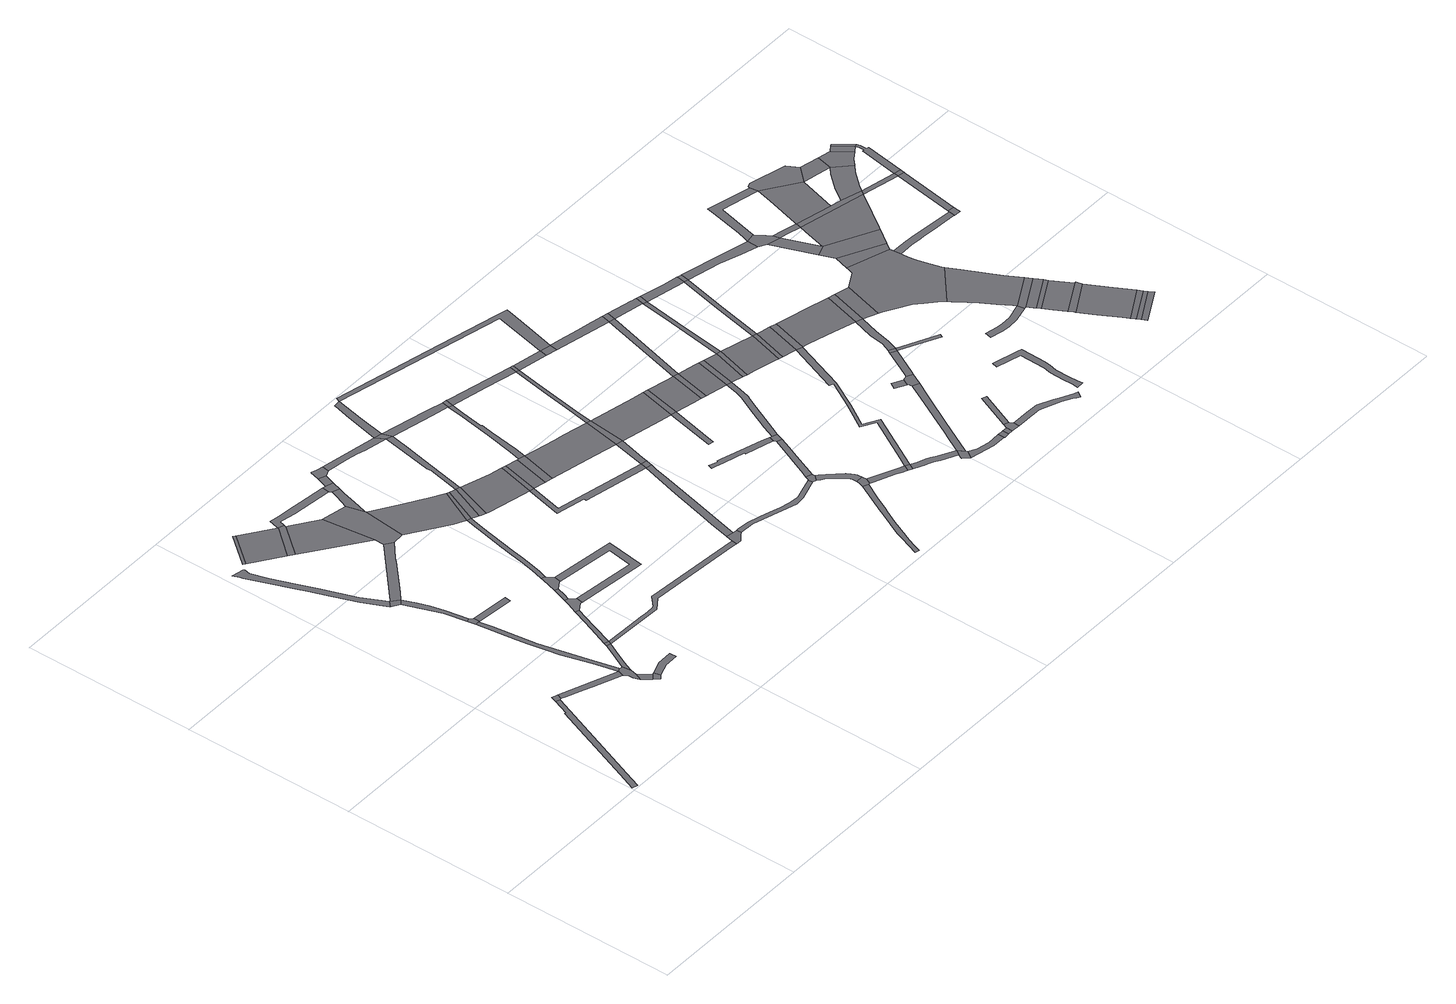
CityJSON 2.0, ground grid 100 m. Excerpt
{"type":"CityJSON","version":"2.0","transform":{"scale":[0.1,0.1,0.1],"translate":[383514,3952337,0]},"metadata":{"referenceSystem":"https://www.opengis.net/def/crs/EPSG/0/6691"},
"CityObjects":{
"road1":{"type":"Road","attributes":{"class":"1040","RoadStructureAttribute.sectionType":"1"},"geometry":[{"type":"MultiSurface","lod":"1","boundaries":[[[0,1,2,3,4,5,6,7]]]}]},
"road2":{"type":"Road","attributes":{"class":"1040","RoadStructureAttribute.sectionType":"4"},"geometry":[{"type":"MultiSurface","lod":"1","boundaries":[[[8,9,0,7,10,11,12]]]}]},
"road3":{"type":"Road","attributes":{"class":"1040","RoadStructureAttribute.sectionType":"1"},"geometry":[{"type":"MultiSurface","lod":"1","boundaries":[[[11,10,13,14,15,16,17]]]}]},
"road4":{"type":"Road","attributes":{"class":"1040","RoadStructureAttribute.sectionType":"4"},"geometry":[{"type":"MultiSurface","lod":"1","boundaries":[[[18,17,16,19,20,21,22,23,24,25,26]]]}]},
"road5":{"type":"Road","attributes":{"class":"1040","RoadStructureAttribute.sectionType":"1"},"geometry":[{"type":"MultiSurface","lod":"1","boundaries":[[[22,21,27,28,29]]]}]},
"road6":{"type":"Road","attributes":{"class":"1040","RoadStructureAttribute.sectionType":"1"},"geometry":[{"type":"MultiSurface","lod":"1","boundaries":[[[30,31,32,33,34,35,36,37,38,39,40,41,42,43,44,45,46,47]]]}]},
"road7":{"type":"Road","attributes":{"class":"1040","RoadStructureAttribute.sectionType":"4"},"geometry":[{"type":"MultiSurface","lod":"1","boundaries":[[[48,29,28,49,50]]]}]},
"road8":{"type":"Road","attributes":{"class":"1040","RoadStructureAttribute.sectionType":"1"},"geometry":[{"type":"MultiSurface","lod":"1","boundaries":[[[51,52,53,54,55,56,57,58,17,18,59,60,61]]]}]},
"road9":{"type":"Road","attributes":{"class":"1040","RoadStructureAttribute.sectionType":"4"},"geometry":[{"type":"MultiSurface","lod":"1","boundaries":[[[40,39,62,63,64]]]}]},
"road10":{"type":"Road","attributes":{"class":"1040","RoadStructureAttribute.sectionType":"4"},"geometry":[{"type":"MultiSurface","lod":"1","boundaries":[[[65,66,67,52,51,68,69]]]}]},
"road11":{"type":"Road","attributes":{"class":"1040","RoadStructureAttribute.sectionType":"1"},"geometry":[{"type":"MultiSurface","lod":"1","boundaries":[[[63,62,70,66,65,71,72,73]]]}]},
"road12":{"type":"Road","attributes":{"class":"1040","RoadStructureAttribute.sectionType":"1"},"geometry":[{"type":"MultiSurface","lod":"1","boundaries":[[[74,75,24,23,76,77,78,79]]]}]},
"road13":{"type":"Road","attributes":{"class":"1040","RoadStructureAttribute.sectionType":"1"},"geometry":[{"type":"MultiSurface","lod":"1","boundaries":[[[80,81,48,50,82,83]]]}]},
"road14":{"type":"Road","attributes":{"name":"都道25号","class":"1040","function":"3","usage":"2","RoadStructureAttribute.sectionType":"4"},"geometry":[{"type":"MultiSurface","lod":"1","boundaries":[[[84,85,86,87]]]}]},
"road15":{"type":"Road","attributes":{"class":"1040","RoadStructureAttribute.sectionType":"4"},"geometry":[{"type":"MultiSurface","lod":"1","boundaries":[[[88,89,74,79,90]]]}]},
"road16":{"type":"Road","attributes":{"class":"1040","RoadStructureAttribute.sectionType":"1"},"geometry":[{"type":"MultiSurface","lod":"1","boundaries":[[[69,68,91,92]]]}]},
"road17":{"type":"Road","attributes":{"name":"都道25号","class":"1040","function":"3","usage":"2","RoadStructureAttribute.sectionType":"1"},"geometry":[{"type":"MultiSurface","lod":"1","boundaries":[[[87,86,93,94]]]}]},
"road18":{"type":"Road","attributes":{"class":"1040","RoadStructureAttribute.sectionType":"1"},"geometry":[{"type":"MultiSurface","lod":"1","boundaries":[[[95,96,97,98,88,90,99,100,101]]]}]},
"road19":{"type":"Road","attributes":{"class":"1040","RoadStructureAttribute.sectionType":"1"},"geometry":[{"type":"MultiSurface","lod":"1","boundaries":[[[102,103,64,63,104,105,106,107]]]}]},
"road20":{"type":"Road","attributes":{"name":"都道25号","class":"1040","function":"3","usage":"2","RoadStructureAttribute.sectionType":"4"},"geometry":[{"type":"MultiSurface","lod":"1","boundaries":[[[94,93,108,109,110]]]}]},
"road21":{"type":"Road","attributes":{"name":"都道25号","class":"1040","function":"3","usage":"2","RoadStructureAttribute.sectionType":"1"},"geometry":[{"type":"MultiSurface","lod":"1","boundaries":[[[109,108,111,112,113,114]]]}]},
"road22":{"type":"Road","attributes":{"class":"1040","RoadStructureAttribute.sectionType":"4"},"geometry":[{"type":"MultiSurface","lod":"1","boundaries":[[[115,116,117,95,101,118,119,120,121]]]}]},
"road23":{"type":"Road","attributes":{"class":"1040","RoadStructureAttribute.sectionType":"1"},"geometry":[{"type":"MultiSurface","lod":"1","boundaries":[[[122,123,115,121,124,125]]]}]},
"road24":{"type":"Road","attributes":{"class":"1040","RoadStructureAttribute.sectionType":"4"},"geometry":[{"type":"MultiSurface","lod":"1","boundaries":[[[126,127,128,122,125,129,130,131,132]]]}]},
"road25":{"type":"Road","attributes":{"name":"都道25号","class":"1040","function":"3","usage":"2","RoadStructureAttribute.sectionType":"4"},"geometry":[{"type":"MultiSurface","lod":"1","boundaries":[[[113,112,102,107,133,134,135]]]}]},
"road26":{"type":"Road","attributes":{"class":"1040","RoadStructureAttribute.sectionType":"1"},"geometry":[{"type":"MultiSurface","lod":"1","boundaries":[[[136,137,94,110,138,139,140,141,142,143,144,145,146]]]}]},
"road27":{"type":"Road","attributes":{"class":"1040","RoadStructureAttribute.sectionType":"1"},"geometry":[{"type":"MultiSurface","lod":"1","boundaries":[[[131,130,147,148,120,119,149,150]]]}]},
"road28":{"type":"Road","attributes":{"class":"1040","RoadStructureAttribute.sectionType":"1"},"geometry":[{"type":"MultiSurface","lod":"1","boundaries":[[[151,152,153,154,155,156,90,79,157,158,159,160,161,162,163]]]}]},
"road29":{"type":"Road","attributes":{"class":"1040","RoadStructureAttribute.sectionType":"1"},"geometry":[{"type":"MultiSurface","lod":"1","boundaries":[[[164,165,166,167,168,169,170,171,172,126,132,173,174,175,176,177,178,179,180,181]]]}]},
"road30":{"type":"Road","attributes":{"class":"1040","RoadStructureAttribute.sectionType":"1"},"geometry":[{"type":"MultiSurface","lod":"1","boundaries":[[[182,183,135,134,184,185,186,187,188]]]}]},
"road31":{"type":"Road","attributes":{"name":"都道25号","class":"1040","function":"3","usage":"2","RoadStructureAttribute.sectionType":"1"},"geometry":[{"type":"MultiSurface","lod":"1","boundaries":[[[134,133,189,190,191,192,193,194,195]]]}]},
"road32":{"type":"Road","attributes":{"class":"1040","RoadStructureAttribute.sectionType":"4"},"geometry":[{"type":"MultiSurface","lod":"1","boundaries":[[[143,142,182,188,196,197]]]}]},
"road33":{"type":"Road","attributes":{"class":"1040","RoadStructureAttribute.sectionType":"1"},"geometry":[{"type":"MultiSurface","lod":"1","boundaries":[[[198,197,196,199]]]}]},
"road34":{"type":"Road","attributes":{"class":"1040","RoadStructureAttribute.sectionType":"4"},"geometry":[{"type":"MultiSurface","lod":"1","boundaries":[[[200,201,198,199,202,203,204]]]}]},
"road35":{"type":"Road","attributes":{"name":"都道25号","class":"1040","function":"3","usage":"2","RoadStructureAttribute.sectionType":"4"},"geometry":[{"type":"MultiSurface","lod":"1","boundaries":[[[191,190,164,181,205]]]}]},
"road36":{"type":"Road","attributes":{"name":"都道25号","class":"1040","function":"3","usage":"2","RoadStructureAttribute.sectionType":"1"},"geometry":[{"type":"MultiSurface","lod":"1","boundaries":[[[205,181,206,207,208]]]}]},
"road37":{"type":"Road","attributes":{"name":"都道25号","class":"1040","function":"3","usage":"2","RoadStructureAttribute.sectionType":"4"},"geometry":[{"type":"MultiSurface","lod":"1","boundaries":[[[208,207,209,210,211,212]]]}]},
"road38":{"type":"Road","attributes":{"name":"都道25号","class":"1040","function":"3","usage":"2","RoadStructureAttribute.sectionType":"1"},"geometry":[{"type":"MultiSurface","lod":"1","boundaries":[[[213,211,210,214,215,216,217]]]}]},
"road39":{"type":"Road","attributes":{"class":"1040","RoadStructureAttribute.sectionType":"1"},"geometry":[{"type":"MultiSurface","lod":"1","boundaries":[[[203,202,218,219,220,221,222]]]}]},
"road40":{"type":"Road","attributes":{"class":"1040","RoadStructureAttribute.sectionType":"1"},"geometry":[{"type":"MultiSurface","lod":"1","boundaries":[[[221,223,224,225,208,212,226,227,228,229]]]}]},
"road41":{"type":"Road","attributes":{"class":"1040","RoadStructureAttribute.sectionType":"4"},"geometry":[{"type":"MultiSurface","lod":"1","boundaries":[[[230,163,162,231,232,233,234,235]]]}]},
"road42":{"type":"Road","attributes":{"name":"都道25号","class":"1040","function":"3","usage":"2","RoadStructureAttribute.sectionType":"4"},"geometry":[{"type":"MultiSurface","lod":"1","boundaries":[[[217,216,236,237]]]}]},
"road43":{"type":"Road","attributes":{"name":"都道25号","class":"1040","function":"3","usage":"2","RoadStructureAttribute.sectionType":"1"},"geometry":[{"type":"MultiSurface","lod":"1","boundaries":[[[237,236,238,239]]]}]},
"road44":{"type":"Road","attributes":{"class":"1040","RoadStructureAttribute.sectionType":"4"},"geometry":[{"type":"MultiSurface","lod":"1","boundaries":[[[222,221,229,240]]]}]},
"road45":{"type":"Road","attributes":{"name":"都道25号","class":"1040","function":"3","usage":"2","RoadStructureAttribute.sectionType":"4"},"geometry":[{"type":"MultiSurface","lod":"1","boundaries":[[[239,238,241,242,243,244]]]}]},
"road46":{"type":"Road","attributes":{"class":"1040","RoadStructureAttribute.sectionType":"1"},"geometry":[{"type":"MultiSurface","lod":"1","boundaries":[[[216,245,246,247,248,249,250,236]]]}]},
"road47":{"type":"Road","attributes":{"class":"1040","RoadStructureAttribute.sectionType":"1"},"geometry":[{"type":"MultiSurface","lod":"1","boundaries":[[[251,252,253,254,222,240,255]]]}]},
"road48":{"type":"Road","attributes":{"class":"1040","RoadStructureAttribute.sectionType":"1"},"geometry":[{"type":"MultiSurface","lod":"1","boundaries":[[[248,256,257,258,259,230,235,260,261,262,263,264,265]]]}]},
"road49":{"type":"Road","attributes":{"class":"1040","RoadStructureAttribute.sectionType":"1"},"geometry":[{"type":"MultiSurface","lod":"1","boundaries":[[[240,229,266,267,268,269,270]]]}]},
"road50":{"type":"Road","attributes":{"class":"1040","RoadStructureAttribute.sectionType":"1"},"geometry":[{"type":"MultiSurface","lod":"1","boundaries":[[[234,233,271,272,273,274,275,276,277,278,279,280,281,282,283,284,285,286]]]}]},
"road51":{"type":"Road","attributes":{"class":"1040","RoadStructureAttribute.sectionType":"1"},"geometry":[{"type":"MultiSurface","lod":"1","boundaries":[[[287,288,289,290,291,244,243,292,293,294,295,296,297]]]}]},
"road52":{"type":"Road","attributes":{"name":"都道25号","class":"1040","function":"3","usage":"2","RoadStructureAttribute.sectionType":"1"},"geometry":[{"type":"MultiSurface","lod":"1","boundaries":[[[243,242,298,299,300,301,302,303]]]}]},
"road53":{"type":"Road","attributes":{"class":"1040","RoadStructureAttribute.sectionType":"4"},"geometry":[{"type":"MultiSurface","lod":"1","boundaries":[[[249,248,265,304]]]}]},
"road54":{"type":"Road","attributes":{"class":"1040","RoadStructureAttribute.sectionType":"1"},"geometry":[{"type":"MultiSurface","lod":"1","boundaries":[[[299,249,304,305,306]]]}]},
"road55":{"type":"Road","attributes":{"class":"1040","RoadStructureAttribute.sectionType":"4"},"geometry":[{"type":"MultiSurface","lod":"1","boundaries":[[[268,267,287,297,307]]]}]},
"road56":{"type":"Road","attributes":{"class":"1040","RoadStructureAttribute.sectionType":"1"},"geometry":[{"type":"MultiSurface","lod":"1","boundaries":[[[308,309,310,311,312,313,314,315,316,317,318,319,320,321,322]]]}]},
"road57":{"type":"Road","attributes":{"name":"都道25号","class":"1040","function":"3","usage":"2","RoadStructureAttribute.sectionType":"4"},"geometry":[{"type":"MultiSurface","lod":"1","boundaries":[[[300,299,306,323]]]}]},
"road58":{"type":"Road","attributes":{"class":"1040","RoadStructureAttribute.sectionType":"4"},"geometry":[{"type":"MultiSurface","lod":"1","boundaries":[[[324,325,276,275,326,327,328]]]}]},
"road59":{"type":"Road","attributes":{"class":"1040","RoadStructureAttribute.sectionType":"1"},"geometry":[{"type":"MultiSurface","lod":"1","boundaries":[[[307,297,329,330,331,332]]]}]},
"road60":{"type":"Road","attributes":{"class":"1040","RoadStructureAttribute.sectionType":"1"},"geometry":[{"type":"MultiSurface","lod":"1","boundaries":[[[333,334,335,336,337,338,339,340,341,342,343,344,345,346]]]}]},
"road61":{"type":"Road","attributes":{"class":"1040","RoadStructureAttribute.sectionType":"1"},"geometry":[{"type":"MultiSurface","lod":"1","boundaries":[[[327,326,347,348,349,350,351,352,353,354,355,356,357,358,359]]]}]},
"road62":{"type":"Road","attributes":{"class":"1040","RoadStructureAttribute.sectionType":"4"},"geometry":[{"type":"MultiSurface","lod":"1","boundaries":[[[352,360,308,322,361,362,353]]]}]},
"road63":{"type":"Road","attributes":{"class":"1040","RoadStructureAttribute.sectionType":"1"},"geometry":[{"type":"MultiSurface","lod":"1","boundaries":[[[330,363,364,365,300,323,366,367,368]]]}]},
"road64":{"type":"Road","attributes":{"name":"都道25号","class":"1040","function":"3","usage":"2","RoadStructureAttribute.sectionType":"1"},"geometry":[{"type":"MultiSurface","lod":"1","boundaries":[[[323,306,369,370,371,372]]]}]},
"road65":{"type":"Road","attributes":{"class":"1040","RoadStructureAttribute.sectionType":"1"},"geometry":[{"type":"MultiSurface","lod":"1","boundaries":[[[373,374,375,376,324,328,377,378,379]]]}]},
"road66":{"type":"Road","attributes":{"class":"1040","RoadStructureAttribute.sectionType":"1"},"geometry":[{"type":"MultiSurface","lod":"1","boundaries":[[[380,251,381,382,383,384,385,386,387,388,389,390]]]}]},
"road67":{"type":"Road","attributes":{"class":"1040","RoadStructureAttribute.sectionType":"1"},"geometry":[{"type":"MultiSurface","lod":"1","boundaries":[[[370,391,392,393]]]}]},
"road68":{"type":"Road","attributes":{"class":"1040","RoadStructureAttribute.sectionType":"1"},"geometry":[{"type":"MultiSurface","lod":"1","boundaries":[[[362,361,394,395,396,397,398,399]]]}]},
"road69":{"type":"Road","attributes":{"class":"1040","RoadStructureAttribute.sectionType":"4"},"geometry":[{"type":"MultiSurface","lod":"1","boundaries":[[[340,339,373,379,400,401]]]}]},
"road70":{"type":"Road","attributes":{"class":"1040","RoadStructureAttribute.sectionType":"4"},"geometry":[{"type":"MultiSurface","lod":"1","boundaries":[[[331,330,368,402,403]]]}]},
"road71":{"type":"Road","attributes":{"class":"1040","RoadStructureAttribute.sectionType":"4"},"geometry":[{"type":"MultiSurface","lod":"1","boundaries":[[[398,397,404,405]]]}]},
"road72":{"type":"Road","attributes":{"name":"都道25号","class":"1040","function":"3","usage":"2","RoadStructureAttribute.sectionType":"4"},"geometry":[{"type":"MultiSurface","lod":"1","boundaries":[[[371,370,393,406]]]}]},
"road73":{"type":"Road","attributes":{"class":"1040","RoadStructureAttribute.sectionType":"1"},"geometry":[{"type":"MultiSurface","lod":"1","boundaries":[[[402,368,407,383]]]}]},
"road74":{"type":"Road","attributes":{"name":"都道25号","class":"1040","function":"3","usage":"2","RoadStructureAttribute.sectionType":"1"},"geometry":[{"type":"MultiSurface","lod":"1","boundaries":[[[406,393,408,409,410,411]]]}]},
"road75":{"type":"Road","attributes":{"class":"1040","RoadStructureAttribute.sectionType":"1"},"geometry":[{"type":"MultiSurface","lod":"1","boundaries":[[[405,404,412,413,414,415,416,417,418,419,420,421,422,423,424,425]]]}]},
"road76":{"type":"Road","attributes":{"class":"1040","RoadStructureAttribute.sectionType":"1"},"geometry":[{"type":"MultiSurface","lod":"1","boundaries":[[[426,427,428,429,430,431,401,400,432,433,434,435,436,437,438,439]]]}]},
"road77":{"type":"Road","attributes":{"class":"1040","RoadStructureAttribute.sectionType":"4"},"geometry":[{"type":"MultiSurface","lod":"1","boundaries":[[[383,407,440,384]]]}]},
"road78":{"type":"Road","attributes":{"name":"都道25号","class":"1040","function":"3","usage":"2","RoadStructureAttribute.sectionType":"4"},"geometry":[{"type":"MultiSurface","lod":"1","boundaries":[[[410,409,441,442]]]}]},
"road79":{"type":"Road","attributes":{"class":"1040","RoadStructureAttribute.sectionType":"4"},"geometry":[{"type":"MultiSurface","lod":"1","boundaries":[[[419,418,443,444,445,446]]]}]},
"road80":{"type":"Road","attributes":{"name":"都道25号","class":"1040","function":"3","usage":"2","RoadStructureAttribute.sectionType":"1"},"geometry":[{"type":"MultiSurface","lod":"1","boundaries":[[[442,441,447,426,448,449]]]}]},
"road81":{"type":"Road","attributes":{"class":"1040","RoadStructureAttribute.sectionType":"1"},"geometry":[{"type":"MultiSurface","lod":"1","boundaries":[[[445,444,450,451,452,453,454]]]}]},
"road82":{"type":"Road","attributes":{"name":"都道25号","class":"1040","function":"3","usage":"2","RoadStructureAttribute.sectionType":"4"},"geometry":[{"type":"MultiSurface","lod":"1","boundaries":[[[448,426,439,455]]]}]},
"road83":{"type":"Road","attributes":{"class":"1040","RoadStructureAttribute.sectionType":"1"},"geometry":[{"type":"MultiSurface","lod":"1","boundaries":[[[456,457,458,459,460,461,462,398,405,463,464,465,466,467]]]}]},
"road84":{"type":"Road","attributes":{"class":"1040","RoadStructureAttribute.sectionType":"1"},"geometry":[{"type":"MultiSurface","lod":"1","boundaries":[[[384,440,468,469,470,471,472]]]}]},
"road85":{"type":"Road","attributes":{"class":"1040","RoadStructureAttribute.sectionType":"1"},"geometry":[{"type":"MultiSurface","lod":"1","boundaries":[[[468,410,442,473]]]}]},
"road86":{"type":"Road","attributes":{"name":"都道25号","class":"1040","function":"3","usage":"2","RoadStructureAttribute.sectionType":"1"},"geometry":[{"type":"MultiSurface","lod":"1","boundaries":[[[455,439,474,475,476]]]}]},
"road87":{"type":"Road","attributes":{"name":"都道25号","class":"1040","function":"3","usage":"2","RoadStructureAttribute.sectionType":"4"},"geometry":[{"type":"MultiSurface","lod":"1","boundaries":[[[476,475,477,478]]]}]},
"road88":{"type":"Road","attributes":{"class":"1040","RoadStructureAttribute.sectionType":"1"},"geometry":[{"type":"MultiSurface","lod":"1","boundaries":[[[479,480,481,482,483,484,419,446,485,486,487,488,489]]]}]},
"road89":{"type":"Road","attributes":{"class":"1040","RoadStructureAttribute.sectionType":"4"},"geometry":[{"type":"MultiSurface","lod":"1","boundaries":[[[490,452,451,491,492,493]]]}]},
"road90":{"type":"Road","attributes":{"class":"1040","RoadStructureAttribute.sectionType":"1"},"geometry":[{"type":"MultiSurface","lod":"1","boundaries":[[[493,492,494,495]]]}]},
"road91":{"type":"Road","attributes":{"class":"1040","RoadStructureAttribute.sectionType":"4"},"geometry":[{"type":"MultiSurface","lod":"1","boundaries":[[[496,495,494,497,498,499,500]]]}]},
"road92":{"type":"Road","attributes":{"name":"都道25号","class":"1040","function":"3","usage":"2","RoadStructureAttribute.sectionType":"1"},"geometry":[{"type":"MultiSurface","lod":"1","boundaries":[[[478,477,501,502,503,504]]]}]},
"road93":{"type":"Road","attributes":{"class":"1040","RoadStructureAttribute.sectionType":"4"},"geometry":[{"type":"MultiSurface","lod":"1","boundaries":[[[469,468,473,505]]]}]},
"road94":{"type":"Road","attributes":{"class":"1040","RoadStructureAttribute.sectionType":"1"},"geometry":[{"type":"MultiSurface","lod":"1","boundaries":[[[506,496,500,507]]]}]},
"road95":{"type":"Road","attributes":{"class":"1040","RoadStructureAttribute.sectionType":"1"},"geometry":[{"type":"MultiSurface","lod":"1","boundaries":[[[508,509,510,511]]]}]},
"road96":{"type":"Road","attributes":{"class":"1040","RoadStructureAttribute.sectionType":"1"},"geometry":[{"type":"MultiSurface","lod":"1","boundaries":[[[512,513,476,478,514,515]]]}]},
"road97":{"type":"Road","attributes":{"name":"都道25号","class":"1040","function":"3","usage":"2","RoadStructureAttribute.sectionType":"4"},"geometry":[{"type":"MultiSurface","lod":"1","boundaries":[[[504,503,516,517]]]}]},
"road98":{"type":"Road","attributes":{"class":"1040","RoadStructureAttribute.sectionType":"1"},"geometry":[{"type":"MultiSurface","lod":"1","boundaries":[[[505,473,518,519,520,521,522]]]}]},
"road99":{"type":"Road","attributes":{"class":"1040","RoadStructureAttribute.sectionType":"4"},"geometry":[{"type":"MultiSurface","lod":"1","boundaries":[[[523,511,510,524,479,489,525]]]}]},
"road100":{"type":"Road","attributes":{"name":"都道25号","class":"1040","function":"3","usage":"2","RoadStructureAttribute.sectionType":"1"},"geometry":[{"type":"MultiSurface","lod":"1","boundaries":[[[517,516,526,456,527,528]]]}]},
"road101":{"type":"Road","attributes":{"class":"1040","RoadStructureAttribute.sectionType":"1"},"geometry":[{"type":"MultiSurface","lod":"1","boundaries":[[[529,530,499,498,531,532,533,534,535,536,537,538,539,540,541,542,543]]]}]},
"road102":{"type":"Road","attributes":{"class":"1040","RoadStructureAttribute.sectionType":"4"},"geometry":[{"type":"MultiSurface","lod":"1","boundaries":[[[519,518,512,515,544]]]}]},
"road103":{"type":"Road","attributes":{"name":"都道25号","class":"1040","function":"3","usage":"2","RoadStructureAttribute.sectionType":"4"},"geometry":[{"type":"MultiSurface","lod":"1","boundaries":[[[527,456,467,545,546,547,548]]]}]},
"road104":{"type":"Road","attributes":{"class":"1040","RoadStructureAttribute.sectionType":"1"},"geometry":[{"type":"MultiSurface","lod":"1","boundaries":[[[549,550,523,525,551,552,553]]]}]},
"road105":{"type":"Road","attributes":{"class":"1040","RoadStructureAttribute.sectionType":"1"},"geometry":[{"type":"MultiSurface","lod":"1","boundaries":[[[554,555,504,517,556,557]]]}]},
"road106":{"type":"Road","attributes":{"class":"1040","RoadStructureAttribute.sectionType":"4"},"geometry":[{"type":"MultiSurface","lod":"1","boundaries":[[[558,549,553,559]]]}]},
"road107":{"type":"Road","attributes":{"class":"1040","RoadStructureAttribute.sectionType":"1"},"geometry":[{"type":"MultiSurface","lod":"1","boundaries":[[[544,515,560,554,561,562]]]}]},
"road108":{"type":"Road","attributes":{"name":"都道25号","class":"1040","function":"3","usage":"2","RoadStructureAttribute.sectionType":"1"},"geometry":[{"type":"MultiSurface","lod":"1","boundaries":[[[546,545,563,564,565,566,567,568,569]]]}]},
"road109":{"type":"Road","attributes":{"class":"1040","RoadStructureAttribute.sectionType":"1"},"geometry":[{"type":"MultiSurface","lod":"1","boundaries":[[[565,570,571,572,558,559,573,574,575,576]]]}]},
"road110":{"type":"Road","attributes":{"class":"1040","RoadStructureAttribute.sectionType":"1"},"geometry":[{"type":"MultiSurface","lod":"1","boundaries":[[[559,553,577,578,579,580]]]}]},
"road111":{"type":"Road","attributes":{"class":"1040","RoadStructureAttribute.sectionType":"1"},"geometry":[{"type":"MultiSurface","lod":"1","boundaries":[[[581,582,583,584,585,586,587,588,589,590,591,592,593,594,595,596,597,598]]]}]},
"road112":{"type":"Road","attributes":{"class":"1040","RoadStructureAttribute.sectionType":"4"},"geometry":[{"type":"MultiSurface","lod":"1","boundaries":[[[561,554,557,599,600]]]}]},
"road113":{"type":"Road","attributes":{"name":"都道25号","class":"1040","function":"3","usage":"2","RoadStructureAttribute.sectionType":"4"},"geometry":[{"type":"MultiSurface","lod":"1","boundaries":[[[566,565,576,601]]]}]},
"road114":{"type":"Road","attributes":{"name":"都道25号","class":"1040","function":"3","usage":"2","RoadStructureAttribute.sectionType":"1"},"geometry":[{"type":"MultiSurface","lod":"1","boundaries":[[[601,576,602,603,604]]]}]},
"road115":{"type":"Road","attributes":{"class":"1040","RoadStructureAttribute.sectionType":"1"},"geometry":[{"type":"MultiSurface","lod":"1","boundaries":[[[599,557,605,606,607,608,609]]]}]},
"road116":{"type":"Road","attributes":{"class":"1040","RoadStructureAttribute.sectionType":"1"},"geometry":[{"type":"MultiSurface","lod":"1","boundaries":[[[610,611,612,613,614,615,616,617,618,619]]]}]},
"road117":{"type":"Road","attributes":{"name":"都道25号","class":"1040","function":"3","usage":"2","RoadStructureAttribute.sectionType":"4"},"geometry":[{"type":"MultiSurface","lod":"1","boundaries":[[[620,621,622,604,603,623,624,625,626,627,628,629,630,631,632,633,634,635,636,637]]]}]},
"road118":{"type":"Road","attributes":{"class":"1040","RoadStructureAttribute.sectionType":"4"},"geometry":[{"type":"MultiSurface","lod":"1","boundaries":[[[638,608,607,639,640,641,642]]]}]},
"road119":{"type":"Road","attributes":{"class":"1040","RoadStructureAttribute.sectionType":"1"},"geometry":[{"type":"MultiSurface","lod":"1","boundaries":[[[639,643,644,640]]]}]},
"road120":{"type":"Road","attributes":{"name":"都道25号","class":"1040","function":"3","usage":"2","RoadStructureAttribute.sectionType":"1"},"geometry":[{"type":"MultiSurface","lod":"1","boundaries":[[[629,628,645,646,647,648,649,610,650,651,652]]]}]},
"road121":{"type":"Road","attributes":{"name":"都道25号","class":"1040","function":"3","RoadStructureAttribute.sectionType":"1"},"geometry":[{"type":"MultiSurface","lod":"1","boundaries":[[[653,620,637,654]]]}]},
"road122":{"type":"Road","attributes":{"class":"1040","RoadStructureAttribute.sectionType":"1"},"geometry":[{"type":"MultiSurface","lod":"1","boundaries":[[[641,640,655,656,657,658]]]}]},
"road123":{"type":"Road","attributes":{"name":"都道25号","class":"1040","function":"3","usage":"2","RoadStructureAttribute.sectionType":"4"},"geometry":[{"type":"MultiSurface","lod":"1","boundaries":[[[650,610,619,659,660]]]}]},
"road124":{"type":"Road","attributes":{"name":"都道25号","class":"1040","function":"3","usage":"2","RoadStructureAttribute.sectionType":"1"},"geometry":[{"type":"MultiSurface","lod":"1","boundaries":[[[660,659,661,662,663,664]]]}]},
"road125":{"type":"Road","attributes":{"name":"都道25号","class":"1040","function":"3","usage":"2","RoadStructureAttribute.sectionType":"4"},"geometry":[{"type":"MultiSurface","lod":"1","boundaries":[[[663,662,665,666]]]}]},
"road126":{"type":"Road","attributes":{"name":"都道8号","class":"1040","function":"3","RoadStructureAttribute.sectionType":"4"},"geometry":[{"type":"MultiSurface","lod":"1","boundaries":[[[644,643,667,653,654,668]]]}]},
"road127":{"type":"Road","attributes":{"name":"都道25号","class":"1040","function":"3","usage":"2","RoadStructureAttribute.sectionType":"1"},"geometry":[{"type":"MultiSurface","lod":"1","boundaries":[[[666,665,669,670,671]]]}]},
"road128":{"type":"Road","attributes":{"name":"都道25号","class":"1040","function":"3","usage":"2","RoadStructureAttribute.sectionType":"4"},"geometry":[{"type":"MultiSurface","lod":"1","boundaries":[[[672,671,670,673,674,675]]]}]},
"road129":{"type":"Road","attributes":{"class":"1040","RoadStructureAttribute.sectionType":"1"},"geometry":[{"type":"MultiSurface","lod":"1","boundaries":[[[676,677,678,679,608,638,680,681,682,683,684]]]}]},
"road130":{"type":"Road","attributes":{"name":"都道25号","class":"1040","function":"3","usage":"2","RoadStructureAttribute.sectionType":"1"},"geometry":[{"type":"MultiSurface","lod":"1","boundaries":[[[675,674,685,686,687,688,689]]]}]},
"road131":{"type":"Road","attributes":{"name":"都道25号","class":"1040","function":"3","usage":"2","RoadStructureAttribute.sectionType":"4"},"geometry":[{"type":"MultiSurface","lod":"1","boundaries":[[[688,687,690,691,692]]]}]},
"road132":{"type":"Road","attributes":{"name":"都道25号","class":"1040","function":"3","usage":"2","RoadStructureAttribute.sectionType":"1"},"geometry":[{"type":"MultiSurface","lod":"1","boundaries":[[[692,691,693,694]]]}]},
"road133":{"type":"Road","attributes":{"name":"都道25号","class":"1040","function":"3","usage":"2","RoadStructureAttribute.sectionType":"4"},"geometry":[{"type":"MultiSurface","lod":"1","boundaries":[[[694,693,695,696]]]}]},
"road134":{"type":"Road","attributes":{"name":"都道8号","class":"1040","function":"3","RoadStructureAttribute.sectionType":"1"},"geometry":[{"type":"MultiSurface","lod":"1","boundaries":[[[656,697,644,668,698,699,700]]]}]},
"road135":{"type":"Road","attributes":{"name":"都道8号","class":"1040","function":"3","RoadStructureAttribute.sectionType":"1"},"geometry":[{"type":"MultiSurface","lod":"1","boundaries":[[[683,701,702,657,703,704]]]}]},
"road136":{"type":"Road","attributes":{"name":"都道8号","class":"1040","function":"3","RoadStructureAttribute.sectionType":"4"},"geometry":[{"type":"MultiSurface","lod":"1","boundaries":[[[657,656,700,705,706,703]]]}]},
"road137":{"type":"Road","attributes":{"class":"1040","RoadStructureAttribute.sectionType":"1"},"geometry":[{"type":"MultiSurface","lod":"1","boundaries":[[[707,636,635,708,709,710,711,712,713,714,715,716]]]}]},
"road138":{"type":"Road","attributes":{"name":"都道8号","class":"1040","function":"3","RoadStructureAttribute.sectionType":"4"},"geometry":[{"type":"MultiSurface","lod":"1","boundaries":[[[717,718,684,683,704,719,720]]]}]},
"road139":{"type":"Road","attributes":{"class":"1040","RoadStructureAttribute.sectionType":"4"},"geometry":[{"type":"MultiSurface","lod":"1","boundaries":[[[721,714,713,722,723]]]}]},
"road140":{"type":"Road","attributes":{"class":"1040","RoadStructureAttribute.sectionType":"1"},"geometry":[{"type":"MultiSurface","lod":"1","boundaries":[[[724,725,726,727,706,705,728,729,730]]]}]},
"road141":{"type":"Road","attributes":{"class":"1040","RoadStructureAttribute.sectionType":"1"},"geometry":[{"type":"MultiSurface","lod":"1","boundaries":[[[719,704,731,732,724,733]]]}]},
"road142":{"type":"Road","attributes":{"class":"1040","RoadStructureAttribute.sectionType":"1"},"geometry":[{"type":"MultiSurface","lod":"1","boundaries":[[[705,700,734,735]]]}]},
"road143":{"type":"Road","attributes":{"class":"1040","RoadStructureAttribute.sectionType":"1"},"geometry":[{"type":"MultiSurface","lod":"1","boundaries":[[[734,721,723,736,737]]]}]},
"road144":{"type":"Road","attributes":{"class":"1040","RoadStructureAttribute.sectionType":"4"},"geometry":[{"type":"MultiSurface","lod":"1","boundaries":[[[733,724,730,738,739,740]]]}]},
"road145":{"type":"Road","attributes":{"class":"1040","RoadStructureAttribute.sectionType":"4"},"geometry":[{"type":"MultiSurface","lod":"1","boundaries":[[[735,734,737,741]]]}]},
"road146":{"type":"Road","attributes":{"class":"1040","RoadStructureAttribute.sectionType":"1"},"geometry":[{"type":"MultiSurface","lod":"1","boundaries":[[[742,743,744,745,746,747,735,741,748,749,750,751]]]}]},
"road147":{"type":"Road","attributes":{"class":"1040","RoadStructureAttribute.sectionType":"1"},"geometry":[{"type":"MultiSurface","lod":"1","boundaries":[[[752,740,739,743]]]}]},
"road148":{"type":"Road","attributes":{"class":"1040","RoadStructureAttribute.sectionType":"4"},"geometry":[{"type":"MultiSurface","lod":"1","boundaries":[[[753,752,743,742]]]}]}
},
"vertices":[
[289,722,0],[252,627,0],[245,629,0],[51,129,0],[8,18,0],[41,9,0],[79,109,0],[313,712,0],
[302,756,0],[293,733,0],[323,716,0],[334,744,0],[327,746,0],
[348,706,0],[446,666,0],[489,649,0],[649,586,0],[659,621,0],
[681,632,0],[665,558,0],[665,533,0],[677,501,0],[696,543,0],[704,579,0],[697,629,0],[693,627,0],[686,628,0],
[683,494,0],[718,453,0],[745,475,0],
[49,2558,0],[64,2520,0],[68,2505,0],[112,2384,0],[163,2254,0],[188,2192,0],[228,2082,0],[283,1941,0],[330,1836,0],[345,1803,0],[376,1836,0],[307,1972,0],[235,2170,0],[198,2267,0],[145,2407,0],[113,2504,0],[122,2539,0],[115,2544,0],
[757,479,0],[743,424,0],[767,444,0],
[527,1394,0],[503,1390,0],[535,1161,0],[547,1093,0],[547,1092,0],[567,996,0],[581,924,0],[627,760,0],[641,799,0],[578,1069,0],[541,1321,0],
[392,1776,0],[421,1797,0],[380,1830,0],
[517,1445,0],[495,1441,0],[498,1424,0],[533,1393,0],[533,1429,0],
[470,1568,0],[493,1578,0],[473,1659,0],[451,1721,0],
[774,788,0],[744,721,0],[721,618,0],[730,640,0],[760,703,0],[799,780,0],
[924,511,0],[836,507,0],[843,468,0],[926,472,0],
[285,2742,0],[146,2572,0],[159,2563,0],[297,2733,0],
[783,809,0],[776,790,0],[807,802,0],
[749,1372,0],[753,1406,0],
[334,2440,0],[473,2609,0],
[882,1069,0],[879,1061,0],[851,990,0],[829,932,0],[851,922,0],[881,1008,0],[902,1062,0],
[698,2126,0],[386,1836,0],[462,1835,0],[632,1995,0],[653,2016,0],[742,2095,0],
[366,2417,0],[502,2583,0],[506,2596,0],
[416,2382,0],[698,2177,0],[657,2478,0],[518,2577,0],
[918,1166,0],[916,1160,0],[907,1133,0],[946,1089,0],[960,1088,0],[966,1127,0],[939,1158,0],
[947,1251,0],[939,1227,0],[952,1195,0],[967,1245,0],
[977,1358,0],[972,1339,0],[947,1253,0],[1010,1273,0],[1017,1272,0],[1025,1312,0],[999,1351,0],
[809,2098,0],[835,2347,0],[807,2451,0],
[488,2670,0],[474,2615,0],[509,2606,0],[516,2629,0],[537,2625,0],[608,2611,0],[842,2585,0],[847,2625,0],[693,2644,0],[618,2653,0],[544,2661,0],
[1351,1227,0],[1330,1083,0],[1364,1039,0],[1396,1261,0],
[1207,847,0],[1152,796,0],[1135,792,0],[1083,792,0],[1066,793,0],[904,798,0],[1026,774,0],[1085,770,0],[1145,768,0],[1215,816,0],[1756,772,0],[1779,770,0],[1782,800,0],
[1094,1917,0],[1079,1845,0],[1076,1828,0],[1040,1655,0],[1035,1630,0],[1035,1628,0],[1029,1597,0],[1014,1503,0],[997,1432,0],[1010,1386,0],[1014,1399,0],[1032,1477,0],[1045,1540,0],[1043,1541,0],[1053,1590,0],[1101,1827,0],[1113,1887,0],[1119,1910,0],
[851,2570,0],[839,2532,0],[838,2359,0],[859,2437,0],[881,2520,0],[885,2533,0],[893,2556,0],
[1027,1951,0],[1095,1920,0],[1193,2125,0],[1112,2171,0],[1073,2196,0],[1000,2241,0],[850,2337,0],
[910,2609,0],[866,2623,0],
[885,2685,0],[930,2670,0],
[903,2743,0],[902,2740,0],[965,2684,0],[974,2725,0],[937,2732,0],
[1206,2117,0],
[1145,1899,0],[1160,1892,0],[1245,2107,0],
[1168,1888,0],[1196,1876,0],[1269,2099,0],[1269,2103,0],
[1439,2048,0],[1208,1871,0],[1428,1823,0],[1463,1816,0],[1513,2031,0],
[1093,2666,0],[1154,2652,0],[1201,2641,0],[1332,2611,0],[1303,2664,0],
[1308,2476,0],[1280,2314,0],[1281,2291,0],[1311,2307,0],[1340,2452,0],[1343,2471,0],[1367,2598,0],
[1792,842,0],[1807,767,0],[1842,794,0],[1859,806,0],[1860,834,0],[1833,836,0],
[1488,1811,0],[1537,2025,0],
[1559,1797,0],[1607,2009,0],
[1349,2653,0],
[1604,1788,0],[1606,1788,0],[1655,2000,0],[1618,2008,0],
[1413,1603,0],[1581,1568,0],[1578,1554,0],[1953,1476,0],[1962,1515,0],[1443,1623,0],
[1412,2971,0],[1372,2968,0],[1370,2960,0],[1346,2854,0],[1378,2811,0],
[1891,1245,0],[1884,1218,0],[1841,1049,0],[1819,957,0],[1867,973,0],[1896,1092,0],[1928,1228,0],[1955,1335,0],[1979,1435,0],[1987,1469,0],
[1613,2545,0],[1711,2524,0],[1720,2567,0],[1644,2584,0],[1614,2591,0],
[1945,802,0],[2201,725,0],[2259,732,0],[2275,737,0],[2381,770,0],[2375,794,0],[2291,768,0],[2253,756,0],[2242,754,0],[2203,757,0],[2181,760,0],[2131,773,0],[2071,791,0],[2013,808,0],[1940,828,0],[1871,834,0],
[1711,2520,0],[1709,2506,0],[1700,2446,0],[1665,2241,0],[1634,2074,0],[1668,2068,0],[1694,2237,0],[1705,2307,0],[1700,2308,0],[1722,2442,0],[1735,2516,0],
[1871,1731,0],[2002,1703,0],[2039,1917,0],[1898,1948,0],[1859,1956,0],[1844,1959,0],
[1997,1508,0],
[2005,1541,0],[2043,1694,0],
[1744,2562,0],
[2506,556,0],[2413,370,0],[2401,345,0],[2331,201,0],[2315,159,0],[2273,44,0],[2296,36,0],[2315,89,0],[2340,148,0],[2345,158,0],[2391,264,0],[2431,343,0],[2440,361,0],[2485,450,0],[2534,543,0],
[2063,1912,0],
[2389,820,0],[2378,795,0],[2398,764,0],[2424,792,0],[2424,807,0],
[1942,2471,0],[2128,2430,0],[2137,2473,0],[1770,2556,0],
[2160,1247,0],[2152,1222,0],[2169,1218,0],[2228,1201,0],[2344,1169,0],[2341,1159,0],[2501,1114,0],[2513,1144,0],[2471,1158,0],[2378,1189,0],[2235,1229,0],[2211,1236,0],[2208,1230,0],[2176,1242,0],
[2416,750,0],[2442,731,0],[2503,659,0],[2510,647,0],[2516,627,0],[2517,604,0],[2558,603,0],[2557,633,0],[2552,645,0],[2544,662,0],[2530,683,0],[2466,754,0],[2438,779,0],
[2515,582,0],[2544,544,0],[2560,577,0],
[2128,2428,0],[2094,2230,0],[2057,2015,0],[2078,2017,0],[2120,2279,0],[2145,2425,0],
[2236,1653,0],[2347,1630,0],[2392,1843,0],[2333,1856,0],
[2508,1099,0],[2471,1009,0],[2450,960,0],[2401,848,0],[2481,950,0],[2514,1028,0],[2537,1087,0],
[1422,2994,0],[2396,2746,0],[2349,2538,0],[2326,2437,0],[2389,2424,0],[2430,2587,0],[2459,2717,0],[2463,2734,0],[2468,2757,0],[2402,2772,0],[1975,2869,0],
[2285,1348,0],[2314,1341,0],[2377,1624,0],
[2561,537,0],[2681,485,0],[2710,471,0],[2736,458,0],[2754,490,0],[2711,509,0],
[2553,1129,0],[2526,1140,0],
[2154,2469,0],[2152,2470,0],
[2760,446,0],[2778,479,0],
[2422,1837,0],
[2317,2390,0],
[2484,1602,0],[2534,1591,0],[2579,1803,0],[2547,1810,0],
[2800,426,0],[2819,419,0],[2846,409,0],[2866,399,0],[2886,386,0],[2897,379,0],[2984,335,0],[3007,365,0],[2915,411,0],[2907,417,0],[2885,431,0],[2860,443,0],[2833,454,0],[2815,460,0],
[2692,1558,0],[2679,1486,0],[2663,1443,0],[2612,1337,0],[2578,1262,0],[2557,1214,0],[2559,1145,0],[2607,1249,0],[2649,1339,0],[2686,1418,0],[2688,1417,0],[2693,1430,0],[2708,1485,0],[2723,1551,0],
[2380,2377,0],
[2566,1585,0],[2611,1797,0],
[2974,307,0],[3003,274,0],[3033,316,0],[3028,324,0],
[2594,1579,0],[2739,1769,0],[2714,1774,0],
[3150,244,0],[3229,244,0],[3228,279,0],[3153,279,0],[3077,293,0],
[2769,1762,0],
[3112,1456,0],[3003,1163,0],[3026,1152,0],[2944,1001,0],[2849,849,0],[2930,802,0],[2785,544,0],[2957,802,0],[2871,854,0],[2954,988,0],[3040,1146,0],[3150,1443,0],
[2710,2307,0],[2719,2359,0],[2628,2377,0],[2565,2389,0],[2450,2412,0],
[2744,2300,0],
[2728,1551,0],[2791,1535,0],[2848,1744,0],
[2816,1528,0],[2873,1738,0],
[3255,841,0],[3248,828,0],[3207,750,0],[3139,619,0],[3075,495,0],[3060,468,0],[3040,349,0],[3057,383,0],[3140,540,0],[3239,728,0],[3290,823,0],
[3254,279,0],[3230,239,0],[3264,244,0],[3263,279,0],
[3290,243,0],[3292,278,0],
[3304,306,0],[3332,241,0],[3343,241,0],[3345,276,0],[3333,297,0],
[2865,1516,0],[2988,1487,0],[3008,1482,0],[3065,1690,0],
[2754,2352,0],
[3392,515,0],[3420,504,0],
[3204,933,0],[3184,898,0],[3244,865,0],[3263,900,0],
[2919,2260,0],[2893,2062,0],[2905,1976,0],[2944,2257,0],
[3032,1476,0],[3089,1684,0],
[2920,2265,0],[2932,2314,0],[2904,2321,0],[2900,2322,0],[2808,2341,0],
[3291,908,0],[3250,862,0],[3325,890,0],
[3095,1460,0],[3169,1665,0],[3118,1677,0],
[3446,276,0],[3404,275,0],[3405,240,0],[3445,241,0],[3499,238,0],[3553,217,0],[3618,191,0],[3670,163,0],[3686,152,0],[3703,140,0],[3725,173,0],[3706,181,0],[3634,217,0],[3605,233,0],[3520,272,0],
[2954,2309,0],
[3152,1447,0],[3208,1656,0],[3204,1656,0],[3181,1662,0],
[3381,1082,0],[3304,931,0],[3335,909,0],[3410,1053,0],[3416,1064,0],
[3174,2208,0],[3123,1975,0],[3147,1970,0],[3199,2202,0],
[3390,1100,0],[3425,1082,0],
[3167,2209,0],[3183,2257,0],[3094,2276,0],
[3186,1438,0],[3334,1396,0],[3461,1358,0],[3521,1578,0],[3509,1581,0],[3391,1611,0],[3293,1635,0],
[3427,1241,0],[3412,1152,0],[3402,1123,0],[3426,1084,0],[3450,1145,0],[3468,1239,0],[3500,1347,0],
[3419,1063,0],[3516,1017,0],[3637,958,0],[3646,976,0],
[3634,638,0],[3625,604,0],[3767,567,0],[3764,418,0],[3760,399,0],[3754,370,0],[3751,285,0],[3753,233,0],[3750,198,0],[3791,199,0],[3789,235,0],[3787,286,0],[3789,364,0],[3795,392,0],[3800,422,0],[3804,442,0],[3805,590,0],[3792,597,0],
[3208,2251,0],[3206,2252,0],
[3560,1569,0],
[3580,1314,0],[3581,1313,0],[3645,1548,0],
[3393,2157,0],[3513,2119,0],[3607,2089,0],[3612,2155,0],[3479,2187,0],
[4050,813,0],[3959,790,0],[3902,786,0],[3858,791,0],[3790,806,0],[3782,767,0],[3852,751,0],[3901,746,0],[3965,750,0],[4059,774,0],
[3756,1649,0],[3752,1633,0],[3743,1604,0],[3605,1303,0],[3669,1266,0],[3738,1225,0],[3779,1185,0],[3829,1138,0],[3861,1107,0],[4056,1277,0],[4051,1291,0],[4034,1348,0],[4022,1393,0],[4016,1420,0],[4008,1467,0],[4005,1506,0],[3999,1549,0],[3997,1572,0],
[3665,2165,0],[3652,2065,0],[3730,2047,0],[3720,2084,0],[3700,2114,0],
[3747,1819,0],[3808,1843,0],
[3875,1086,0],[3920,1021,0],[3954,973,0],[3997,901,0],[4040,830,0],[4240,920,0],[4190,1012,0],[4092,1206,0],
[3779,1735,0],[4024,1612,0],
[3770,2039,0],[3855,2018,0],[3862,2049,0],[3778,2071,0],
[4070,777,0],[4260,884,0],
[4090,742,0],[4095,732,0],[4285,839,0],[4274,859,0],
[4107,710,0],[4297,817,0],
[3765,1771,0],[4087,1704,0],
[4136,657,0],[4172,593,0],[4361,700,0],
[4369,702,0],[4187,565,0],[4190,560,0],[4379,667,0],
[3681,2462,0],[3672,2418,0],[3632,2229,0],[3618,2176,0],[3721,2400,0],[3725,2404,0],[3924,2357,0],[3944,2353,0],[3933,2399,0],
[4242,464,0],[4303,354,0],[4321,322,0],[4510,429,0],[4452,534,0],
[4334,298,0],[4336,295,0],[4525,401,0],
[4347,274,0],[4536,381,0],
[4363,243,0],[4553,350,0],
[3836,1949,0],[4094,1714,0],[4159,1809,0],[4244,1933,0],
[3919,2258,0],[3866,2062,0],[4076,2003,0],[4134,2221,0],
[4260,1956,0],[4138,1989,0],
[4022,1549,0],[4091,1509,0],[4143,1504,0],[4179,1502,0],[4277,1493,0],[4388,1484,0],[4398,1483,0],[4402,1521,0],[4159,1544,0],[4092,1548,0],
[3960,2421,0],[3937,2412,0],[4211,2303,0],[4173,2367,0],
[4403,1528,0],[4438,1479,0],[4442,1522,0],
[4302,2186,0],[4266,2154,0],[4189,2065,0],[4150,2008,0],[4284,1992,0],[4352,2070,0],[4388,2102,0],
[4189,2210,0],[4199,2208,0],[4322,2279,0],
[4458,1885,0],[4463,1912,0],
[4497,1874,0],[4498,1878,0],
[4426,2137,0],[4470,2167,0],[4398,2263,0],
[4502,1905,0],
[4518,2193,0],[4503,2189,0],[4510,2171,0],[4509,2145,0],[4508,2138,0],[4498,2139,0],[4538,2134,0],[4525,2136,0],[4525,2144,0],[4524,2175,0],
[4431,2285,0],
[4443,2293,0]
]}
